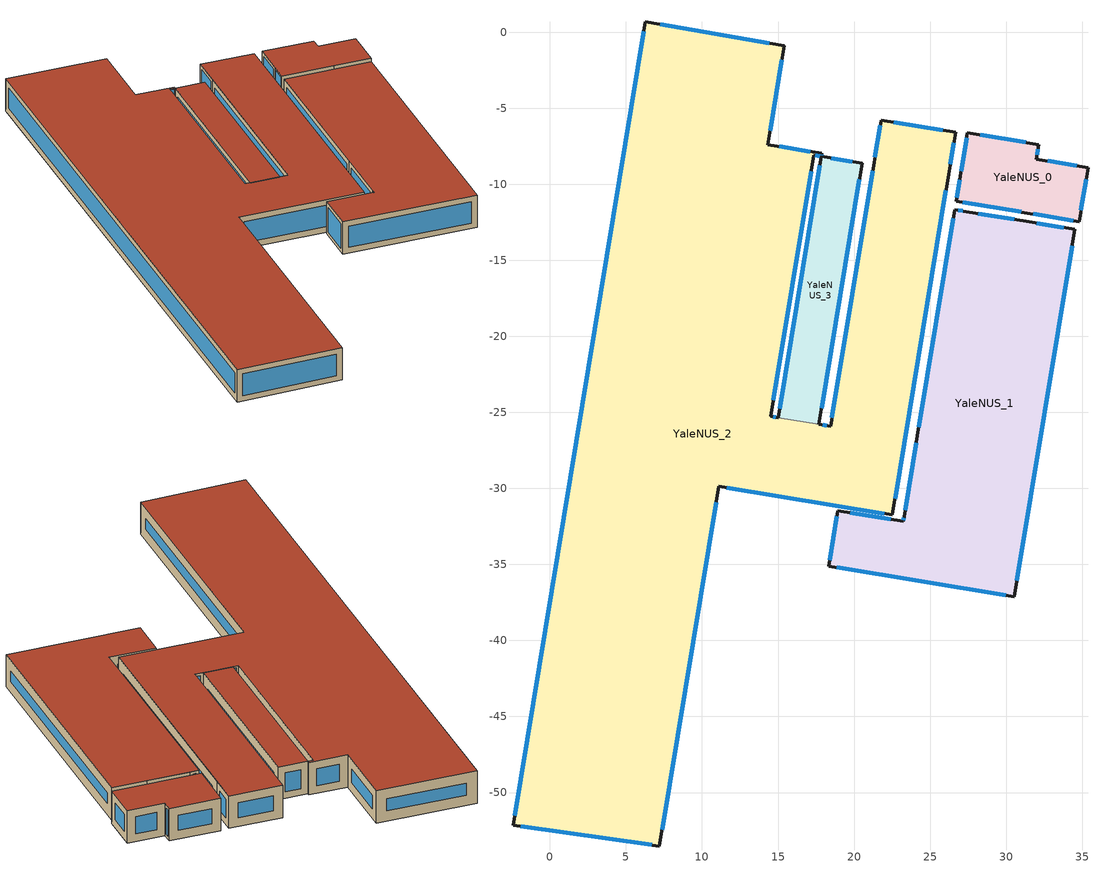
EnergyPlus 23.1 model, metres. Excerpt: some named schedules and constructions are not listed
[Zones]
YaleNUS_0
 floor outside (90.1-2019 Nonresidential CZ 0 Exterior Floor (Mass)): 26.71,-11.11 27.45,-6.61 32.15,-7.39 31.99,-8.34 35.39,-8.9 34.8,-12.45 z3.56
 wall outside (90.1-2019 Nonresidential CZ 0 Exterior Wall (Mass)): 31.4,-11.89 34.8,-12.45 35.39,-8.9 31.99,-8.34 32.15,-7.39 27.45,-6.61 26.98,-9.47 26.71,-11.11 31.4,-11.89 z3.56:6.76
 window (90.1-2019 Nonresidential CZ 0 Glazing (Operable)): 31.77,-11.95 34.43,-12.39 z3.94:6.39; 34.93,-11.69 35.26,-9.66 z4.33:6; 34.65,-8.78 32.73,-8.46 z4.31:6.01; 32.04,-8.04 32.1,-7.69 z3.87:6.46; 31.31,-7.25 28.29,-6.75 z4.41:5.91; 27.4,-6.95 27.04,-9.14 z3.91:6.42; 26.94,-9.71 26.75,-10.87 z3.81:6.52; 27.13,-11.18 30.98,-11.82 z3.99:6.33
 roof outside (90.1-2019 Nonresidential CZ 0 Exterior Roof (Mass)): 34.8,-12.45 35.39,-8.9 31.99,-8.34 32.15,-7.39 27.45,-6.61 26.71,-11.11 z6.76
YaleNUS_1
 floor outside (90.1-2019 Nonresidential CZ 0 Exterior Floor (Mass)): 34.51,-12.97 30.53,-37.12 18.33,-35.11 18.94,-31.46 23.24,-32.16 26.62,-11.67 z3.56
 wall outside (90.1-2019 Nonresidential CZ 0 Exterior Wall (Mass)): 34.51,-12.97 31.31,-12.44 27.38,-11.79 26.62,-11.67 24.16,-26.54 23.29,-31.87 23.24,-32.16 18.94,-31.46 18.33,-35.11 30.53,-37.12 34.51,-12.97 z3.56:6.76
 window (90.1-2019 Nonresidential CZ 0 Glazing (Operable)): 33.79,-12.85 32.03,-12.56 z4.29:6.03; 30.53,-12.31 28.17,-11.92 z4.36:5.96; 27.14,-11.75 26.86,-11.71 z3.81:6.51; 26.53,-12.22 24.26,-25.99 z4.13:6.2; 24.09,-26.98 23.36,-31.43 z4.01:6.31; 23.28,-31.92 23.25,-32.11 z3.62:6.7; 22.42,-32.03 19.75,-31.59 z4.39:5.93; 18.87,-31.84 18.4,-34.73 z3.95:6.37; 18.87,-35.2 29.99,-37.03 z4.11:6.21; 30.7,-36.06 34.34,-14.03 z4.64:5.69
 roof outside (90.1-2019 Nonresidential CZ 0 Exterior Roof (Mass)): 34.51,-12.97 26.62,-11.67 23.24,-32.16 18.94,-31.46 18.33,-35.11 30.53,-37.12 z6.76
YaleNUS_2
 floor outside (90.1-2019 Nonresidential CZ 0 Exterior Floor (Mass)): 6.29,0.68 15.4,-0.88 14.33,-7.39 17.88,-7.97 17.85,-8.17 17.36,-8.09 14.52,-25.25 18.46,-25.9 21.78,-5.78 26.67,-6.59 22.52,-31.74 11.11,-29.86 7.2,-53.52 -2.43,-52.14 z3.56
 wall outside (90.1-2019 Nonresidential CZ 0 Exterior Wall (Mass)): 15.02,-25.34 14.52,-25.25 17.36,-8.09 17.85,-8.17 17.88,-7.97 14.33,-7.39 15.4,-0.88 6.29,0.68 -2.43,-52.14 7.2,-53.52 11.11,-29.86 22.52,-31.74 26.22,-9.35 26.67,-6.59 21.78,-5.78 21.32,-8.54 18.46,-25.9 17.69,-25.78 z3.56:6.76
 wall to YaleNUS_3 (Interior Partition (Mass)): 17.69,-25.78 15.02,-25.34 z3.56:6.76
 window (90.1-2019 Nonresidential CZ 0 Glazing (Operable)): 14.43,-0.71 7.26,0.51 z4.55:5.77; 14.48,-6.47 15.25,-1.79 z4.49:5.83; 17.13,-7.85 15.08,-7.51 z4.33:6; 17.86,-8.1 17.87,-8.04 z3.63:6.69; 17.45,-8.1 17.76,-8.16 z3.65:6.67; 14.7,-24.22 17.18,-9.13 z4.62:5.71; 18.21,-25.86 17.94,-25.82 z3.81:6.51; 14.85,-25.31 14.69,-25.28 z3.73:6.59; 21.23,-9.11 18.55,-25.34 z4.14:6.19; 21.72,-6.11 21.38,-8.21 z3.9:6.42; 25.82,-6.45 22.63,-5.92 z4.43:5.9; 26.33,-8.68 26.57,-7.25 z4.24:6.09; 22.7,-30.69 26.04,-10.4 / 7.38,-52.46 10.93,-30.92 z4.63:5.69; 11.64,-29.95 21.99,-31.66 z4.1:6.22; -1.91,-52.21 6.69,-53.44 z4.09:6.24; 6.18,0.07 -2.33,-51.53 z4.18:6.14
 roof outside (90.1-2019 Nonresidential CZ 0 Exterior Roof (Mass)): -2.43,-52.14 7.2,-53.52 11.11,-29.86 22.52,-31.74 26.67,-6.59 21.78,-5.78 18.46,-25.9 14.52,-25.25 17.36,-8.09 17.85,-8.17 17.88,-7.97 14.33,-7.39 15.4,-0.88 6.29,0.68 z6.76
YaleNUS_3
 floor outside (90.1-2019 Nonresidential CZ 0 Exterior Floor (Mass)): 20.53,-8.61 17.69,-25.78 15.02,-25.34 17.85,-8.17 z3.56
 wall outside (90.1-2019 Nonresidential CZ 0 Exterior Wall (Mass)): 17.69,-25.78 20.53,-8.61 17.85,-8.17 15.02,-25.34 z3.56:6.76
 window (90.1-2019 Nonresidential CZ 0 Glazing (Operable)): 17.87,-24.74 20.35,-9.65 z4.62:5.71; 19.87,-8.5 18.5,-8.28 z4.22:6.1; 17.76,-8.74 15.11,-24.77 z4.13:6.19
 roof outside (90.1-2019 Nonresidential CZ 0 Exterior Roof (Mass)): 17.69,-25.78 20.53,-8.61 17.85,-8.17 15.02,-25.34 z6.76
[Schedule:Day:Hourly]
cba7f038-332d-4191-9d0f-e0e9bd9c3b25: Fraction, 1, 0, 0, 0, 0, 0, 0, 1, 1, 1, 0, 0, 0, 1, 1, 1, 1, 1, 0, 0, 0, 0, 0, 0
c1a787cd-ded0-41eb-ae3f-e037c2e8138d: Fraction, 0, 0, 0, 0, 0, 0, 1, 1, 1, 1, 0, 0, 0, 1, 0, 0, 0, 0, 1, 1, 1, 1, 1, 1
05ed44ba-70d5-455a-83b2-a61d68e76caf: Fraction, 1, 0, 0, 0, 0, 0, 0, 0, 1, 1, 1, 1, 1, 1, 0, 0, 1, 1, 1, 1, 1, 1, 1, 1
d22865bc-3f86-4033-8b65-4ab9932acd89: Fraction, 0, 1, 0, 0, 0, 0, 0, 0, 1, 1, 0, 0, 0, 0, 0, 0, 0, 0, 0, 0, 0, 0, 0, 0
e59b7d66-d32e-4f13-8c25-1f1100351e74: Fraction, 0, 0, 0, 0, 0, 0, 0, 0, 0, 0, 1, 1, 0, 1, 1, 1, 1, 1, 1, 1, 1, 1, 1, 0
575a7b28-7e05-492d-9f21-1cc1623d8808: Fraction, 0, 0, 0, 0, 0, 0, 0, 0, 1, 1, 1, 1, 1, 1, 0, 0, 1, 1, 1, 1, 0, 1, 1, 0
54cbe73f-d730-4920-9515-154c82a3d2d8: Fraction, 0, 0, 0, 0, 0, 0, 0, 0, 1, 1, 1, 1, 1, 1, 0, 0, 1, 1, 1, 1, 1, 1, 1, 1
7f9b479a-e242-4d91-afef-fe6930697e4c: Fraction, 1, 0, 1, 0, 0, 0, 0, 0, 1, 1, 1, 0, 0, 0, 1, 1, 1, 1, 1, 1, 1, 1, 1, 1
951be32b-1825-4608-9e08-455370248be3: Fraction, 1, 0, 0, 0, 0, 0, 0, 0, 0, 1, 1, 0, 0, 0, 0, 0, 0, 1, 1, 1, 1, 1, 1, 1
09247492-47a5-4ef1-a8ba-3abf5f476103: Fraction, 1, 1, 1, 0, 0, 0, 0, 0, 1, 1, 1, 0, 0, 0, 0, 0, 0, 0, 0, 1, 1, 1, 1, 1
b830f8c9-45d2-42f9-8857-be3de007b6f5: Fraction, 1, 1, 1, 0, 0, 0, 0, 0, 1, 1, 0, 0, 0, 1, 0, 0, 0, 1, 0, 0, 0, 0, 0, 0
6149f921-e045-4124-a222-228f0db83aa3: Fraction, 0, 1, 0, 0, 0, 0, 0, 0, 1, 1, 1, 1, 0, 1, 0, 1, 1, 1, 1, 1, 1, 1, 1, 1
100483da-e068-43a6-8abe-d8c73bcb583b: Fraction, 1, 1, 1, 1, 1, 1, 1, 1, 1, 1, 1, 1, 1, 0, 0, 0, 1, 1, 1, 1, 1, 1, 1, 1
6fafef24-7b89-4385-9445-236111e9aced: Fraction, 1, 1, 1, 1, 0, 1, 1, 1, 1, 1, 1, 0, 0, 0, 0, 0, 0, 1, 1, 1, 1, 1, 1, 1
8cf354a9-c2ea-4cb3-a8d5-7904893e9d3c: Fraction, 1, 1, 1, 1, 0, 1, 1, 1, 1, 0, 0, 1, 1, 0, 0, 0, 0, 0, 0, 0, 0, 0, 0, 0
1f357e26-0a41-4b10-b7b5-ad9a4a76839c: Fraction, 0, 0, 0, 0, 0, 0, 0, 0, 0, 1, 1, 0, 1, 0, 0, 0, 0, 0, 0, 1, 1, 1, 1, 0
f55f8472-1ac9-41ef-9236-6231d2c8a8a5: Fraction, 0, 0, 0, 0, 0, 0, 0, 0, 1, 1, 1, 1, 1, 1, 0, 0, 0, 1, 1, 1, 1, 1, 1, 1
58b523a5-7d16-4964-acb5-be88f57b11b1: Fraction, 1, 1, 0, 1, 1, 1, 1, 0, 1, 1, 1, 1, 1, 0, 0, 0, 0, 1, 1, 1, 1, 1, 0, 1
eb1cac43-a646-41f5-8ed9-52619f721756: Fraction, 1, 1, 0, 0, 0, 0, 0, 0, 1, 1, 1, 0, 0, 0, 0, 0, 0, 0, 1, 1, 1, 1, 1, 1
b9957e07-8b6d-43e8-9d43-7673b49c91f4: Fraction, 1, 1, 0, 0, 0, 0, 0, 0, 1, 1, 0, 0, 0, 0, 0, 0, 0, 0, 0, 1, 1, 1, 1, 1
c3c560a0-2910-4e8c-bfb6-192e0ee2e08d: Fraction, 1, 1, 0, 0, 0, 0, 0, 0, 1, 0, 0, 0, 0, 0, 0, 0, 0, 0, 1, 1, 1, 1, 1, 1
9719cc9c-8e35-4536-b3b8-65c6045f66e7: Fraction, 1, 1, 0, 0, 0, 0, 0, 0, 1, 1, 0, 0, 0, 0, 0, 0, 0, 0, 1, 1, 1, 1, 1, 1
26767a58-a36d-42b0-b5a1-45fd3865506c: Fraction, 1, 1, 0, 0, 0, 0, 0, 0, 1, 0, 1, 0, 0, 0, 0, 0, 0, 0, 1, 1, 1, 1, 1, 1
f40231fb-00e8-426f-9c2d-d038e32176ec: Fraction, 1, 1, 1, 1, 1, 1, 1, 1, 1, 1, 1, 0, 0, 0, 0, 0, 0, 0, 1, 1, 1, 1, 1, 1
554f3df8-bb4e-4616-bae3-b3e13bcef5fa: Fraction, 1, 1, 1, 1, 1, 1, 1, 1, 1, 0, 0, 0, 0, 0, 0, 0, 0, 1, 1, 1, 1, 1, 1, 1
0d1d1ed6-2193-431b-b354-2d28bf12f8ad: Fraction, 1, 0, 0, 0, 0, 0, 0, 0, 0, 0, 0, 0, 1, 1, 1, 0, 0, 1, 1, 1, 1, 1, 1, 1
9d08b649-5ecb-4a9e-bef7-4537e1723427: Fraction, 1, 0, 1, 0, 0, 0, 0, 0, 0, 1, 1, 1, 0, 0, 0, 0, 0, 1, 1, 1, 1, 1, 1, 0
602fa117-d98e-4ba6-9531-10560910ae6e: Fraction, 1, 1, 1, 0, 0, 0, 1, 0, 1, 1, 1, 0, 1, 1, 1, 1, 1, 1, 1, 1, 1, 1, 1, 1
b9653d2f-3b62-41ad-8213-a3261836f4a8: Fraction, 0, 0, 0, 0, 0, 0, 0, 0, 1, 1, 1, 0, 0, 1, 1, 1, 1, 1, 1, 1, 1, 1, 1, 1
7b851076-fef9-43d9-bdfa-f8e81f5e930f: Fraction, 1, 1, 1, 1, 1, 1, 0, 0, 1, 1, 1, 1, 0, 0, 0, 1, 1, 1, 1, 1, 1, 1, 1, 1
53e45492-7927-41b2-a67f-94035058f603: Fraction, 1, 1, 0, 0, 0, 0, 0, 0, 1, 1, 1, 1, 0, 0, 0, 0, 1, 1, 1, 1, 1, 1, 1, 1
3c8f40a0-7e41-4cf2-bbc5-e735aa60dfa7: Fraction, 1, 1, 1, 0, 0, 0, 1, 1, 1, 1, 1, 0, 0, 0, 0, 0, 0, 0, 1, 1, 1, 1, 1, 1
12e5556e-04a0-4d9b-85f8-6156d634be71: Fraction, 1, 1, 1, 0, 0, 0, 1, 1, 1, 1, 0, 0, 0, 0, 0, 0, 0, 0, 0, 1, 1, 1, 1, 1
37b1c04f-a45d-4c28-bc75-ff89a66c4980: Fraction, 1, 1, 1, 1, 1, 0, 0, 1, 1, 1, 1, 1, 1, 1, 1, 1, 1, 1, 1, 1, 1, 1, 1, 1
87c951f8-6184-42f7-99d3-e6037e7a2117: Fraction, 1, 1, 1, 1, 1, 1, 1, 1, 1, 1, 1, 1, 0, 1, 0, 0, 0, 0, 1, 1, 1, 1, 1, 1
d514d84d-59ec-4e5e-864d-1bc7d768d87b: Fraction, 1, 1, 1, 1, 1, 0, 0, 0, 1, 1, 1, 0, 0, 0, 0, 0, 1, 1, 1, 1, 1, 1, 1, 1
18416766-7a1b-4d32-ab5b-dedfe7e8a157: Fraction, 1, 1, 1, 1, 1, 1, 1, 1, 1, 0, 1, 0, 0, 0, 1, 0, 1, 1, 1, 1, 1, 1, 1, 1
1aa83070-9f3a-41c2-ae9b-e47c1f3127b9: Fraction, 1, 1, 1, 1, 0, 1, 0, 1, 1, 1, 0, 0, 0, 1, 0, 0, 0, 1, 1, 1, 0, 0, 0, 0
e6e6ba93-48ef-4fdb-9521-c5dacce57119: Fraction, 0, 0, 1, 1, 0, 0, 0, 0, 1, 1, 1, 1, 1, 1, 1, 1, 1, 1, 1, 1, 1, 1, 1, 1
9f8d9673-a74d-42d3-93bd-1df5d4b428fd: Fraction, 1, 1, 1, 1, 1, 0, 1, 0, 1, 1, 1, 0, 0, 0, 0, 0, 1, 1, 1, 0, 0, 0, 0, 0
4debc897-e7c3-4bf8-9d69-7ae3d0ef7466: Fraction, 0, 0, 0, 1, 1, 0, 0, 0, 1, 1, 1, 1, 1, 1, 1, 1, 1, 1, 1, 1, 1, 1, 1, 1
3aa7d51c-292d-4df5-a468-d0c34680530f: Fraction, 1, 1, 1, 1, 0, 1, 0, 0, 0, 1, 1, 1, 0, 1, 1, 1, 1, 1, 1, 1, 1, 1, 1, 1
83121ec9-2a07-4aa5-8604-13a924f42821: Fraction, 1, 1, 1, 0, 1, 1, 1, 1, 1, 1, 1, 0, 0, 1, 0, 0, 1, 0, 1, 1, 1, 1, 1, 1
d50f236a-07cd-4b7d-85bf-2caac4ce70d8: Fraction, 1, 1, 1, 1, 1, 1, 1, 1, 1, 1, 1, 0, 0, 1, 1, 1, 1, 1, 1, 1, 1, 1, 1, 0
c2ea6457-f037-463d-ae69-343270a15a83: Fraction, 0, 1, 0, 0, 0, 0, 0, 0, 1, 1, 1, 0, 0, 0, 0, 0, 1, 1, 1, 1, 1, 1, 1, 1
7230e036-96bd-45fc-9af0-5bb33c0b39a0: Fraction, 1, 0, 0, 0, 0, 0, 0, 0, 1, 1, 0, 1, 1, 1, 0, 1, 1, 1, 1, 1, 0, 0, 0, 0
71fba97b-08e5-484f-935a-7acfebc21cf7: Fraction, 0, 0, 0, 1, 0, 1, 1, 1, 1, 1, 1, 1, 0, 0, 0, 0, 1, 0, 1, 1, 1, 1, 1, 1
5394974b-d2cf-4787-9cbd-2065d5d9e144: Fraction, 1, 1, 1, 1, 1, 1, 0, 0, 1, 1, 1, 0, 0, 1, 1, 1, 1, 1, 1, 1, 1, 1, 1, 1
25607c03-26d7-4b9a-bdad-b0902366cc71: Fraction, 1, 0, 0, 0, 0, 0, 1, 0, 0, 0, 0, 1, 1, 1, 1, 1, 1, 1, 1, 1, 1, 1, 1, 1
92a38289-7e4c-4131-a4a9-a45610154568: Fraction, 1, 1, 1, 0, 1, 0, 0, 1, 1, 1, 1, 0, 1, 0, 0, 0, 0, 0, 0, 1, 1, 1, 1, 1
3d534ab1-a947-4a2e-ba86-0c5d2bdf74ff: Fraction, 1, 1, 1, 0, 0, 0, 1, 1, 1, 1, 1, 1, 0, 0, 0, 0, 1, 1, 1, 1, 1, 1, 1, 1
7053c407-1ad1-4594-94e4-dfae949ada0e: Fraction, 1, 0, 0, 0, 0, 1, 0, 0, 1, 1, 1, 0, 0, 0, 0, 0, 0, 0, 0, 1, 1, 1, 1, 1
46884322-e98c-413b-b057-dae9c1cc0296: Fraction, 1, 1, 0, 0, 0, 1, 1, 0, 1, 1, 0, 0, 0, 0, 0, 0, 0, 0, 0, 0, 1, 1, 1, 1
62b67771-a39f-4ae4-8e85-26895bb3eeb8: Fraction, 1, 1, 1, 1, 1, 1, 1, 0, 1, 1, 0, 0, 0, 0, 0, 0, 1, 0, 0, 0, 0, 0, 1, 1
b7124ca3-b734-47c8-bd5b-ce5cdc856132: Fraction, 1, 1, 1, 1, 1, 1, 1, 1, 1, 0, 1, 0, 0, 0, 1, 1, 1, 1, 1, 1, 1, 1, 0, 0
e78cce15-4d62-454f-9c8f-47b60107a305: Fraction, 0, 0, 0, 0, 0, 0, 0, 0, 0, 1, 0, 1, 1, 0, 1, 1, 1, 1, 1, 0, 1, 1, 1, 0
0d767e48-79b9-4101-a80a-f6afd7ec38bf: Fraction, 0, 0, 0, 0, 0, 0, 0, 0, 1, 1, 1, 0, 0, 0, 1, 1, 0, 0, 1, 1, 1, 1, 1, 0
4e5cd6ac-6983-4cc8-b66e-4f0369a68e36: Fraction, 1, 1, 1, 1, 1, 1, 1, 1, 1, 1, 0, 1, 0, 0, 0, 1, 1, 1, 1, 1, 1, 1, 1, 1
c767e238-a187-4b6d-9b09-42704ce60f55: Fraction, 1, 0, 0, 0, 0, 0, 0, 0, 0, 1, 0, 0, 0, 0, 0, 1, 1, 1, 1, 0, 1, 0, 0, 0
c6b9d4a3-4860-4069-95eb-7b8e37ce84d4: Fraction, 1, 1, 1, 1, 0, 0, 0, 0, 0, 0, 0, 1, 1, 1, 1, 1, 1, 1, 0, 1, 1, 1, 1, 1
c8ee0f19-2f27-45c7-a0cb-fe58b52e839a: Fraction, 1, 0, 1, 1, 0, 1, 1, 0, 1, 1, 0, 0, 0, 1, 1, 0, 1, 1, 1, 1, 1, 1, 1, 1
e67e899a-6450-4282-bf84-a069da555199: Fraction, 1, 1, 1, 1, 0, 0, 0, 0, 1, 1, 0, 0, 1, 1, 1, 1, 1, 1, 1, 1, 1, 1, 1, 1
7a1ee372-e9a1-44fc-8b02-2be9c7120159: Fraction, 1, 1, 1, 1, 1, 0, 1, 1, 1, 0, 1, 0, 0, 0, 0, 0, 1, 1, 1, 1, 1, 1, 1, 0
4230e94c-69e5-4d62-ba25-986a75405722: Fraction, 0, 0, 0, 0, 0, 0, 0, 0, 1, 0, 0, 0, 0, 0, 0, 0, 1, 1, 1, 1, 1, 1, 1, 1
4fce524a-fb53-4aae-becf-d0d135b85d4b: Fraction, 1, 1, 1, 1, 1, 1, 1, 1, 1, 0, 0, 0, 0, 0, 0, 1, 1, 1, 1, 1, 1, 1, 1, 1
9c9be568-603a-418e-a639-d675078e9490: Fraction, 1, 0, 1, 1, 0, 0, 0, 0, 1, 0, 0, 0, 0, 0, 0, 0, 0, 0, 1, 1, 1, 1, 1, 1
640c0895-a438-4d02-9122-b63bdf1528ac: Fraction, 1, 1, 0, 0, 0, 0, 0, 0, 1, 1, 1, 1, 1, 0, 1, 0, 0, 1, 1, 1, 1, 1, 1, 1
f4fb51a3-42fd-4753-808e-fb6224af7336: Fraction, 1, 1, 0, 0, 0, 0, 0, 0, 0, 0, 1, 1, 1, 1, 1, 1, 1, 1, 1, 1, 0, 1, 1, 1
9fa7a5e0-bc40-4e2c-9d67-05bdd1372ae2: Fraction, 0, 0, 0, 0, 0, 1, 1, 1, 1, 1, 1, 0, 0, 0, 0, 0, 0, 1, 1, 1, 1, 1, 1, 1
36113e99-318e-44d9-b75c-6d3df6677403: Fraction, 1, 0, 0, 0, 0, 0, 0, 1, 1, 1, 1, 1, 1, 1, 1, 1, 0, 0, 0, 0, 0, 0, 0, 0
6d44db9e-4e95-4ba9-a753-44a0f94dea70: Fraction, 1, 0, 1, 1, 0, 1, 1, 1, 1, 1, 1, 1, 0, 1, 1, 1, 1, 1, 1, 1, 1, 1, 1, 1
604b6457-673b-44f4-a450-65116aaf5159: Fraction, 1, 0, 0, 0, 0, 0, 0, 0, 0, 0, 1, 1, 1, 1, 1, 0, 0, 1, 1, 1, 1, 1, 1, 1
b59a9f82-5dcf-4bc5-9a13-b02036069259: Fraction, 0, 0, 0, 1, 0, 0, 0, 0, 1, 1, 0, 0, 0, 0, 0, 0, 0, 0, 1, 1, 1, 1, 1, 1
bbdd92fc-6ea4-4f51-90a3-447660bc9119: Fraction, 1, 0, 1, 1, 1, 1, 1, 1, 1, 1, 0, 1, 1, 1, 0, 0, 0, 0, 0, 1, 1, 1, 1, 0
7c1a23e1-0488-4a70-9aab-5463cd2c3024: Fraction, 0, 0, 0, 0, 0, 1, 0, 0, 0, 1, 1, 1, 1, 0, 0, 1, 1, 1, 1, 1, 1, 1, 1, 0
74cdc771-9c38-48e9-b0f4-91492f0cdc4d: Fraction, 0, 0, 0, 0, 0, 0, 1, 1, 1, 1, 1, 0, 0, 0, 0, 0, 0, 1, 1, 1, 1, 1, 1, 1
7d1e736b-b3be-414f-b195-7bb9e0ef5edd: Fraction, 1, 0, 0, 0, 0, 0, 0, 1, 1, 1, 1, 0, 0, 0, 0, 1, 1, 1, 1, 1, 1, 1, 1, 1
4e9f5bc8-e524-433b-83f1-11f1967e6189: Fraction, 1, 1, 0, 0, 0, 0, 0, 1, 1, 1, 0, 0, 0, 0, 1, 1, 1, 1, 1, 1, 1, 1, 1, 1
d2d2b57f-9a64-4980-bcdc-e5b4cb77229e: Fraction, 0, 0, 0, 0, 0, 0, 0, 1, 1, 0, 0, 0, 1, 1, 1, 1, 1, 1, 1, 1, 1, 1, 1, 1
a70c8071-dc02-4aee-893c-9071d30f9659: Fraction, 0, 0, 0, 0, 0, 0, 0, 0, 1, 0, 0, 1, 1, 1, 0, 0, 1, 1, 1, 1, 1, 1, 1, 1
8c00b10c-5691-47be-8c03-20c8e8940356: Fraction, 1, 1, 1, 0, 0, 0, 1, 1, 1, 0, 0, 0, 0, 0, 0, 0, 0, 0, 1, 1, 1, 1, 1, 1
620d8352-a343-4f42-9e11-45aebf4ca1a9: Fraction, 1, 1, 1, 1, 1, 1, 1, 0, 0, 0, 0, 1, 1, 1, 1, 1, 1, 1, 1, 1, 1, 1, 1, 0
e21fa8ca-035b-4497-a905-6d6f9e699e70: Fraction, 0, 0, 0, 0, 0, 0, 0, 0, 1, 1, 1, 0, 0, 0, 0, 1, 1, 1, 0, 0, 0, 0, 0, 0
bd68b51a-cd26-4e96-ba72-863fc296c7e8: Fraction, 0, 0, 0, 0, 0, 0, 0, 0, 0, 0, 0, 0, 0, 0, 0, 1, 1, 1, 1, 0, 0, 0, 1, 0
05c0a0fd-963b-4adb-afe4-f65450d22884: Fraction, 0, 0, 0, 0, 0, 0, 0, 0, 1, 1, 0, 0, 1, 0, 1, 1, 1, 1, 1, 1, 1, 1, 1, 0
1ce7f9d3-a815-40d9-8e40-0021bc31ff42: Fraction, 0, 0, 0, 0, 0, 0, 0, 1, 1, 1, 0, 1, 1, 1, 1, 1, 1, 1, 1, 0, 0, 0, 0, 0
9d3ecbdb-032a-4383-a318-4f41ae9900da: Fraction, 0, 0, 0, 0, 0, 1, 1, 1, 1, 1, 0, 0, 0, 0, 0, 0, 0, 1, 1, 1, 1, 1, 1, 1
55c9c3ac-bb5b-49a0-b035-62a108c329d8: Fraction, 0, 0, 0, 0, 0, 0, 0, 0, 0, 0, 1, 1, 1, 1, 1, 1, 0, 1, 1, 1, 1, 1, 1, 1
468be939-5f70-431c-9e5b-c427716adcaa: Fraction, 0, 0, 0, 0, 0, 0, 0, 0, 0, 0, 0, 0, 1, 1, 1, 1, 1, 1, 1, 1, 1, 0, 0, 0
cf4c00f2-77c8-4ca6-9e99-c1c1c90bcf9c: Fraction, 0, 0, 0, 0, 0, 0, 0, 1, 1, 1, 0, 0, 0, 0, 0, 0, 0, 1, 1, 1, 1, 0, 0, 0
5ebca664-792b-4976-832e-cf2cdfeb7875: Fraction, 0, 0, 0, 0, 0, 0, 0, 0, 1, 1, 0, 0, 0, 0, 1, 0, 0, 0, 0, 0, 0, 0, 0, 0
b8e4dc7c-fc55-411f-849c-36b22ae8c75c: Fraction, 0, 0, 0, 0, 0, 0, 0, 0, 0, 1, 1, 1, 1, 0, 1, 1, 1, 1, 1, 1, 1, 1, 1, 1
d840f171-51a0-42ff-aaf5-2db78493e856: Fraction, 0, 0, 0, 0, 0, 0, 0, 0, 1, 0, 0, 0, 0, 0, 0, 0, 0, 1, 0, 0, 0, 0, 0, 0
6b430ac1-57e6-45e8-8ea9-72cff2898b94: Fraction, 0, 0, 0, 0, 0, 0, 0, 0, 1, 1, 0, 0, 0, 0, 0, 0, 1, 1, 1, 1, 1, 1, 0, 0
fb7fc309-629c-4dd9-92c9-02a930da668d: Fraction, 0, 0, 0, 0, 0, 0, 0, 1, 1, 1, 0, 0, 0, 1, 1, 1, 1, 0, 0, 0, 0, 0, 0, 0
59847346-ef0a-4766-a620-44524aabba73: Fraction, 0, 0, 0, 0, 0, 0, 0, 0, 1, 1, 0, 0, 0, 0, 0, 0, 0, 1, 1, 1, 1, 1, 1, 0
f2b93726-3e2a-4167-8cbc-c7eb5edb1070: Fraction, 0, 0, 0, 0, 1, 0, 0, 1, 1, 1, 1, 0, 0, 0, 0, 0, 1, 1, 1, 1, 1, 1, 1, 1
614d4a35-b4e8-417a-b5bb-cf4054d32df9: Fraction, 1, 1, 1, 1, 1, 0, 0, 0, 1, 1, 1, 1, 1, 0, 1, 1, 1, 1, 1, 1, 1, 1, 1, 1
0590fb53-8176-45f8-9cc7-7fe2f8009843: Fraction, 0, 0, 0, 0, 0, 0, 0, 0, 1, 1, 0, 0, 0, 0, 1, 1, 1, 1, 1, 1, 1, 1, 1, 1
3b22679c-0912-47a1-b85e-98375e9ba584: Fraction, 1, 1, 1, 1, 1, 1, 1, 0, 1, 1, 1, 1, 1, 0, 1, 1, 1, 1, 1, 1, 1, 1, 0, 0
20559a1d-f840-4811-a319-e4b821db11b5: Fraction, 0, 0, 0, 0, 0, 0, 0, 0, 1, 1, 1, 0, 1, 1, 1, 1, 1, 1, 1, 1, 1, 0, 0, 0
899e8585-298d-48bf-bdb9-921910572be4: Fraction, 0, 0, 0, 0, 0, 0, 0, 0, 1, 1, 1, 1, 0, 0, 0, 1, 1, 1, 1, 1, 1, 1, 0, 0
1510cf29-4190-48e6-9f2c-2bb5eea6c5a6: Fraction, 0, 0, 0, 0, 0, 0, 0, 0, 0, 1, 1, 1, 0, 0, 1, 1, 1, 1, 1, 0, 0, 0, 0, 0
d4bb8395-d76b-461e-9c40-0d4e6527f43b: Fraction, 0, 0, 0, 0, 0, 0, 0, 0, 1, 0, 1, 1, 0, 0, 0, 0, 0, 0, 0, 0, 0, 0, 0, 0
ea094d62-b6a2-4c3d-812e-a760f1abf1e2: Fraction, 0, 0, 0, 0, 0, 0, 0, 0, 1, 1, 0, 1, 1, 1, 1, 1, 1, 1, 0, 0, 0, 0, 0, 0
070d22c8-6fbe-46ed-a1d4-00307c278ba4: Fraction, 0, 0, 0, 0, 0, 0, 0, 0, 0, 1, 1, 1, 1, 0, 1, 1, 1, 1, 0, 0, 0, 0, 0, 0
3e725772-6ae3-41ed-9a81-e0d9da21eea7: Fraction, 0, 0, 0, 0, 0, 0, 0, 0, 0, 1, 1, 1, 0, 1, 1, 1, 1, 1, 1, 1, 1, 1, 1, 0
d36bc9fb-b70a-45a1-995c-9eed93f820c7: Fraction, 0, 0, 0, 0, 0, 0, 0, 0, 0, 1, 1, 1, 0, 0, 0, 0, 1, 0, 0, 0, 0, 0, 0, 0
1f04b15d-4b1b-402b-9abf-db23f23a5ecb: Fraction, 0, 0, 0, 0, 0, 0, 0, 0, 1, 1, 0, 0, 1, 1, 1, 1, 0, 0, 0, 0, 0, 0, 0, 0
cb717809-53b4-4a8e-8aa8-7e59836ceb62: Fraction, 0, 0, 0, 0, 0, 0, 0, 0, 1, 1, 1, 1, 0, 0, 0, 0, 0, 0, 0, 0, 0, 0, 0, 0
a27f1439-1b8f-4fc1-9b0e-f1d2d90d084e: Fraction, 0, 0, 0, 0, 0, 0, 0, 0, 1, 1, 1, 1, 1, 1, 1, 0, 0, 0, 0, 0, 0, 0, 0, 0
afea2574-1e78-431a-a299-3400f45aa358: Fraction, 0, 0, 0, 0, 0, 0, 0, 0, 0, 0, 0, 0, 0, 0, 0, 1, 1, 1, 0, 0, 0, 0, 0, 0
ad5c50c6-cfa5-43ef-b526-4a8a113b646a: Fraction, 0, 0, 0, 0, 0, 0, 0, 0, 1, 0, 0, 0, 0, 0, 0, 0, 0, 0, 0, 0, 0, 0, 0, 0
b612f45d-f7a4-4cd3-9e10-e8ecb76f34de: Fraction, 0, 0, 0, 0, 0, 0, 0, 0, 0, 1, 1, 1, 1, 1, 1, 1, 0, 0, 1, 1, 1, 1, 0, 0
aa2c2d2a-a564-4120-b536-68967397ce65: Fraction, 0, 0, 0, 0, 0, 0, 0, 1, 1, 1, 0, 0, 0, 0, 0, 0, 0, 1, 1, 1, 1, 1, 1, 1
d3d3a0cf-0cda-49ca-84d0-321cad0a4e3b: Fraction, 1, 0, 0, 0, 0, 0, 0, 0, 1, 1, 0, 1, 0, 0, 0, 1, 1, 1, 1, 1, 1, 1, 1, 0
e6a2d282-9d19-447a-8940-2b7d96f5d3fe: Fraction, 0, 0, 0, 0, 0, 0, 0, 0, 1, 1, 1, 0, 0, 0, 1, 1, 1, 0, 0, 0, 0, 0, 0, 0
661f37a7-f83d-49d7-9f43-6045ec6bf5ef: Fraction, 0, 0, 0, 0, 0, 0, 0, 0, 1, 1, 0, 0, 0, 0, 0, 0, 0, 0, 1, 1, 1, 1, 0, 0
e4f86a99-f70d-43f6-8316-7cc8bef915ca: Fraction, 0, 0, 0, 0, 0, 0, 0, 0, 1, 1, 0, 1, 1, 1, 0, 0, 0, 0, 0, 0, 0, 0, 0, 0
ca1dc9bd-0f07-4469-828c-f15c1af8d16f: Fraction, 0, 0, 0, 0, 0, 0, 0, 0, 1, 1, 1, 0, 0, 1, 1, 1, 1, 1, 1, 1, 0, 0, 0, 0
219c90cd-8438-4e45-ace7-5852d29d4b46: Fraction, 0, 0, 0, 0, 0, 0, 0, 0, 1, 1, 0, 0, 0, 0, 1, 1, 0, 1, 1, 1, 1, 0, 0, 0
5e880d0b-80b4-4be0-a15e-8a70c7e0eee7: Fraction, 0, 0, 0, 0, 0, 0, 0, 0, 0, 1, 0, 0, 0, 0, 0, 0, 0, 1, 1, 1, 1, 1, 0, 0
e0f74c86-c346-4976-ba67-1dd44afb527a: Fraction, 0, 0, 0, 0, 0, 0, 0, 0, 1, 1, 0, 0, 0, 1, 0, 0, 1, 1, 0, 0, 0, 0, 0, 0
346071af-0beb-46b1-a46d-a85ca97f75ea: Fraction, 0, 0, 0, 0, 0, 0, 0, 0, 0, 1, 1, 1, 1, 0, 1, 1, 1, 1, 1, 1, 1, 0, 0, 0
3f92bf69-1d26-4206-981b-d088e70e56d2: Fraction, 0, 0, 0, 0, 0, 0, 0, 0, 1, 1, 1, 0, 0, 0, 0, 1, 1, 1, 1, 1, 1, 1, 1, 1
57841d38-4d90-4a5c-940a-fd098fdc34fa: Fraction, 1, 0, 0, 0, 0, 0, 0, 1, 1, 1, 0, 0, 0, 0, 1, 1, 1, 1, 1, 1, 0, 0, 0, 1
76e88714-5b9c-4d90-b51f-f2adc572931e: Fraction, 1, 1, 1, 1, 1, 1, 1, 1, 1, 1, 1, 0, 0, 1, 1, 0, 1, 1, 1, 1, 1, 1, 1, 1
527293fa-44ca-4517-8987-1f78705e8642: Fraction, 1, 1, 1, 1, 1, 1, 1, 1, 1, 1, 1, 0, 0, 0, 0, 1, 1, 1, 1, 1, 1, 1, 1, 1
4f3a7731-9446-42ac-9f40-a5a206dc40b8: Fraction, 1, 1, 1, 1, 1, 1, 1, 1, 1, 1, 1, 0, 1, 1, 1, 1, 1, 1, 1, 1, 1, 1, 1, 1
d53a4917-0e0e-4292-b423-fe1e00797dc5: Fraction, 1, 1, 1, 1, 0, 1, 1, 1, 1, 1, 1, 0, 0, 0, 1, 1, 1, 1, 1, 1, 1, 1, 1, 1
adeb6f46-cf09-4581-bf62-e4cc41fefff2: Fraction, 1, 1, 1, 1, 0, 1, 1, 1, 1, 1, 1, 0, 0, 0, 1, 0, 0, 0, 1, 1, 0, 0, 0, 0
bc5d8050-3cc7-4c51-87b1-8ce198daef6b: Fraction, 0, 0, 0, 1, 0, 0, 0, 0, 1, 0, 0, 0, 0, 0, 0, 0, 0, 0, 0, 0, 0, 0, 0, 0
1ccc2eaa-cf5a-4ac4-97c4-5bdf7be132fb: Fraction, 0, 0, 0, 0, 0, 0, 0, 0, 0, 1, 1, 1, 0, 0, 1, 1, 0, 0, 0, 0, 0, 0, 0, 0
49c7924b-917d-4c7d-9de9-8fc0554b513a: Fraction, 0, 0, 0, 0, 0, 0, 0, 0, 0, 1, 1, 0, 0, 1, 0, 1, 0, 0, 1, 0, 1, 1, 0, 1
50feeccf-a56f-46cd-939c-f6be7e693a5f: Fraction, 1, 0, 0, 0, 0, 0, 0, 0, 0, 0, 0, 0, 0, 1, 1, 1, 1, 1, 1, 1, 0, 0, 0, 0
0fdaed54-b3fb-49a8-aa3e-b01a6ee1ba52: Fraction, 0, 0, 0, 0, 0, 0, 0, 0, 0, 0, 0, 0, 1, 1, 1, 1, 1, 1, 1, 0, 0, 0, 0, 0
41beb8e4-cf42-4bb0-9163-d3de6e1e6f12: Fraction, 0, 0, 0, 0, 0, 0, 0, 0, 0, 0, 0, 0, 0, 0, 1, 0, 0, 0, 1, 0, 0, 0, 0, 0
798e9b6e-7d34-4e9d-ac83-35603a7d427e: Fraction, 0, 0, 0, 0, 0, 0, 0, 0, 0, 1, 1, 1, 1, 1, 1, 1, 1, 1, 1, 1, 0, 0, 0, 0
35de66f2-f3ac-4774-979f-85f50bdff29b: Fraction, 0, 0, 0, 0, 0, 0, 0, 0, 1, 1, 1, 1, 0, 0, 0, 0, 1, 1, 1, 1, 1, 1, 0, 1
76dc389f-69f2-4afd-baea-eaba135588e5: Fraction, 0, 0, 0, 0, 0, 0, 0, 0, 0, 0, 1, 0, 0, 0, 0, 1, 1, 1, 1, 1, 0, 0, 0, 1
f56c3d26-c91e-4bd6-9664-0f37d4a9d28b: Fraction, 0, 0, 0, 0, 0, 0, 0, 0, 0, 1, 1, 1, 1, 0, 0, 0, 0, 0, 0, 0, 0, 0, 0, 0
0554337f-2325-4ea3-be7e-fa0b4e064362: Fraction, 0, 0, 0, 0, 0, 0, 0, 0, 0, 0, 1, 1, 1, 1, 1, 1, 1, 0, 1, 0, 0, 0, 0, 0
e3f104b1-ed44-4b32-a7da-d97373ca9d4c: Fraction, 0, 0, 0, 0, 0, 0, 0, 0, 1, 1, 1, 1, 0, 1, 0, 1, 0, 0, 0, 0, 1, 0, 0, 0
fc12f50e-9967-472d-94a5-ed6622f31ac1: Fraction, 0, 0, 0, 0, 0, 0, 0, 0, 1, 1, 1, 1, 0, 1, 1, 1, 1, 1, 1, 1, 1, 0, 0, 0
6b574e6f-acc3-440d-aaac-20ec21e54f62: Fraction, 0, 0, 0, 0, 0, 0, 0, 0, 1, 1, 1, 0, 1, 0, 0, 1, 1, 1, 1, 1, 1, 1, 1, 0
1237cd84-e30e-4ed8-aebe-0273241e5233: Fraction, 0, 0, 1, 1, 0, 0, 1, 0, 1, 1, 1, 1, 0, 1, 1, 1, 1, 1, 1, 1, 1, 1, 1, 1
87bede82-56fc-4334-a00f-da6f346e72a7: Fraction, 1, 1, 0, 1, 1, 1, 0, 1, 1, 1, 1, 1, 1, 0, 0, 1, 1, 1, 1, 1, 1, 1, 1, 1
1b2862e0-cb59-4880-a974-326fb7e9b4ff: Fraction, 1, 1, 1, 1, 1, 1, 1, 1, 1, 1, 1, 0, 0, 0, 0, 0, 1, 1, 1, 1, 1, 1, 0, 1
9810841c-0169-40b6-8207-1c1ed6fcca9c: Fraction, 0, 0, 1, 1, 0, 1, 1, 0, 1, 1, 1, 0, 0, 0, 0, 1, 1, 1, 1, 1, 1, 1, 1, 1
87e42af5-8685-474b-b5ee-afd09652ff47: Fraction, 1, 0, 1, 0, 0, 0, 0, 0, 1, 1, 1, 0, 0, 0, 0, 0, 1, 1, 1, 1, 1, 1, 1, 1
621bd1d9-1fdb-40af-9c61-59bc2816bb84: Fraction, 1, 0, 0, 0, 0, 0, 0, 0, 1, 1, 1, 1, 0, 0, 0, 0, 1, 1, 1, 1, 1, 1, 1, 1
a48958c1-2009-4044-9324-61569ef9b455: Fraction, 1, 1, 1, 0, 0, 1, 1, 0, 1, 1, 1, 0, 0, 0, 0, 0, 1, 1, 1, 1, 1, 1, 1, 1
ca22b1b1-82b4-4c22-a9d1-4074a7503992: Fraction, 1, 0, 0, 0, 0, 1, 1, 0, 1, 1, 1, 1, 1, 1, 1, 1, 1, 1, 1, 1, 1, 1, 0, 0
[Schedule:Year]
CoolAvail_YaleNUS_0: Fraction, CoolAvail_YaleNUS_0_0, 1, 1, 1, 7, CoolAvail_YaleNUS_0_1, 1, 8, 1, 14, CoolAvail_YaleNUS_0_2, 1, 15, 1, 21, CoolAvail_YaleNUS_0_3, 1, 22, 1, 28, CoolAvail_YaleNUS_0_4, 1, 29, 2, 4, CoolAvail_YaleNUS_0_5, 2, 5, 2, 11, CoolAvail_YaleNUS_0_6, 2, 12, 2, 18, CoolAvail_YaleNUS_0_7, 2, 19, 2, 25, CoolAvail_YaleNUS_0_8, 2, 26, 3, 4, CoolAvail_YaleNUS_0_9, 3, 5, 3, 11, CoolAvail_YaleNUS_0_10, 3, 12, 3, 18, CoolAvail_YaleNUS_0_11, 3, 19, 3, 25, CoolAvail_YaleNUS_0_12, 3, 26, 4, 1, CoolAvail_YaleNUS_0_13, 4, 2, 4, 8, CoolAvail_YaleNUS_0_14, 4, 9, 4, 15, CoolAvail_YaleNUS_0_15, 4, 16, 4, 22, CoolAvail_YaleNUS_0_16, 4, 23, 4, 29, CoolAvail_YaleNUS_0_17, 4, 30, 5, 6, CoolAvail_YaleNUS_0_18, 5, 7, 5, 13, CoolAvail_YaleNUS_0_19, 5, 14, 5, 20, CoolAvail_YaleNUS_0_20, 5, 21, 5, 27, CoolAvail_YaleNUS_0_21, 5, 28, 6, 3, CoolAvail_YaleNUS_0_22, 6, 4, 6, 10, CoolAvail_YaleNUS_0_23, 6, 11, 6, 17, CoolAvail_YaleNUS_0_24, 6, 18, 6, 24, CoolAvail_YaleNUS_0_25, 6, 25, 7, 1, CoolAvail_YaleNUS_0_26, 7, 2, 7, 8, CoolAvail_YaleNUS_0_27, 7, 9, 7, 15, CoolAvail_YaleNUS_0_28, 7, 16, 7, 22, CoolAvail_YaleNUS_0_29, 7, 23, 7, 29, CoolAvail_YaleNUS_0_30, 7, 30, 8, 5, CoolAvail_YaleNUS_0_31, 8, 6, 8, 12, CoolAvail_YaleNUS_0_32, 8, 13, 8, 19, CoolAvail_YaleNUS_0_33, 8, 20, 8, 26, CoolAvail_YaleNUS_0_34, 8, 27, 9, 2, CoolAvail_YaleNUS_0_35, 9, 3, 9, 9, CoolAvail_YaleNUS_0_36, 9, 10, 9, 16, CoolAvail_YaleNUS_0_37, 9, 17, 9, 23, CoolAvail_YaleNUS_0_38, 9, 24, 9, 30, CoolAvail_YaleNUS_0_39, 10, 1, 10, 7, CoolAvail_YaleNUS_0_40, 10, 8, 10, 14, CoolAvail_YaleNUS_0_41, 10, 15, 10, 21, CoolAvail_YaleNUS_0_42, 10, 22, 10, 28, CoolAvail_YaleNUS_0_43, 10, 29, 11, 4, CoolAvail_YaleNUS_0_44, 11, 5, 11, 11, CoolAvail_YaleNUS_0_45, 11, 12, 11, 18, CoolAvail_YaleNUS_0_46, 11, 19, 11, 25, CoolAvail_YaleNUS_0_47, 11, 26, 12, 2, CoolAvail_YaleNUS_0_48, 12, 3, 12, 9, CoolAvail_YaleNUS_0_49, 12, 10, 12, 16, CoolAvail_YaleNUS_0_50, 12, 17, 12, 23, CoolAvail_YaleNUS_0_51, 12, 24, 12, 30, CoolAvail_YaleNUS_0_52, 12, 31, 12, 31
CoolAvail_YaleNUS_1: Fraction, CoolAvail_YaleNUS_1_0, 1, 1, 1, 7, CoolAvail_YaleNUS_1_1, 1, 8, 1, 14, CoolAvail_YaleNUS_1_2, 1, 15, 1, 21, CoolAvail_YaleNUS_1_3, 1, 22, 1, 28, CoolAvail_YaleNUS_1_4, 1, 29, 2, 4, CoolAvail_YaleNUS_1_5, 2, 5, 2, 11, CoolAvail_YaleNUS_1_6, 2, 12, 2, 18, CoolAvail_YaleNUS_1_7, 2, 19, 2, 25, CoolAvail_YaleNUS_1_8, 2, 26, 3, 4, CoolAvail_YaleNUS_1_9, 3, 5, 3, 11, CoolAvail_YaleNUS_1_10, 3, 12, 3, 18, CoolAvail_YaleNUS_1_11, 3, 19, 3, 25, CoolAvail_YaleNUS_1_12, 3, 26, 4, 1, CoolAvail_YaleNUS_1_13, 4, 2, 4, 8, CoolAvail_YaleNUS_1_14, 4, 9, 4, 15, CoolAvail_YaleNUS_1_15, 4, 16, 4, 22, CoolAvail_YaleNUS_1_16, 4, 23, 4, 29, CoolAvail_YaleNUS_1_17, 4, 30, 5, 6, CoolAvail_YaleNUS_1_18, 5, 7, 5, 13, CoolAvail_YaleNUS_1_19, 5, 14, 5, 20, CoolAvail_YaleNUS_1_20, 5, 21, 5, 27, CoolAvail_YaleNUS_1_21, 5, 28, 6, 3, CoolAvail_YaleNUS_1_22, 6, 4, 6, 10, CoolAvail_YaleNUS_1_23, 6, 11, 6, 17, CoolAvail_YaleNUS_1_24, 6, 18, 6, 24, CoolAvail_YaleNUS_1_25, 6, 25, 7, 1, CoolAvail_YaleNUS_1_26, 7, 2, 7, 8, CoolAvail_YaleNUS_1_27, 7, 9, 7, 15, CoolAvail_YaleNUS_1_28, 7, 16, 7, 22, CoolAvail_YaleNUS_1_29, 7, 23, 7, 29, CoolAvail_YaleNUS_1_30, 7, 30, 8, 5, CoolAvail_YaleNUS_1_31, 8, 6, 8, 12, CoolAvail_YaleNUS_1_32, 8, 13, 8, 19, CoolAvail_YaleNUS_1_33, 8, 20, 8, 26, CoolAvail_YaleNUS_1_34, 8, 27, 9, 2, CoolAvail_YaleNUS_1_35, 9, 3, 9, 9, CoolAvail_YaleNUS_1_36, 9, 10, 9, 16, CoolAvail_YaleNUS_1_37, 9, 17, 9, 23, CoolAvail_YaleNUS_1_38, 9, 24, 9, 30, CoolAvail_YaleNUS_1_39, 10, 1, 10, 7, CoolAvail_YaleNUS_1_40, 10, 8, 10, 14, CoolAvail_YaleNUS_1_41, 10, 15, 10, 21, CoolAvail_YaleNUS_1_42, 10, 22, 10, 28, CoolAvail_YaleNUS_1_43, 10, 29, 11, 4, CoolAvail_YaleNUS_1_44, 11, 5, 11, 11, CoolAvail_YaleNUS_1_45, 11, 12, 11, 18, CoolAvail_YaleNUS_1_46, 11, 19, 11, 25, CoolAvail_YaleNUS_1_47, 11, 26, 12, 2, CoolAvail_YaleNUS_1_48, 12, 3, 12, 9, CoolAvail_YaleNUS_1_49, 12, 10, 12, 16, CoolAvail_YaleNUS_1_50, 12, 17, 12, 23, CoolAvail_YaleNUS_1_51, 12, 24, 12, 30, CoolAvail_YaleNUS_1_52, 12, 31, 12, 31
CoolAvail_YaleNUS_2: Fraction, CoolAvail_YaleNUS_2_0, 1, 1, 1, 7, CoolAvail_YaleNUS_2_1, 1, 8, 1, 14, CoolAvail_YaleNUS_2_2, 1, 15, 1, 21, CoolAvail_YaleNUS_2_3, 1, 22, 1, 28, CoolAvail_YaleNUS_2_4, 1, 29, 2, 4, CoolAvail_YaleNUS_2_5, 2, 5, 2, 11, CoolAvail_YaleNUS_2_6, 2, 12, 2, 18, CoolAvail_YaleNUS_2_7, 2, 19, 2, 25, CoolAvail_YaleNUS_2_8, 2, 26, 3, 4, CoolAvail_YaleNUS_2_9, 3, 5, 3, 11, CoolAvail_YaleNUS_2_10, 3, 12, 3, 18, CoolAvail_YaleNUS_2_11, 3, 19, 3, 25, CoolAvail_YaleNUS_2_12, 3, 26, 4, 1, CoolAvail_YaleNUS_2_13, 4, 2, 4, 8, CoolAvail_YaleNUS_2_14, 4, 9, 4, 15, CoolAvail_YaleNUS_2_15, 4, 16, 4, 22, CoolAvail_YaleNUS_2_16, 4, 23, 4, 29, CoolAvail_YaleNUS_2_17, 4, 30, 5, 6, CoolAvail_YaleNUS_2_18, 5, 7, 5, 13, CoolAvail_YaleNUS_2_19, 5, 14, 5, 20, CoolAvail_YaleNUS_2_20, 5, 21, 5, 27, CoolAvail_YaleNUS_2_21, 5, 28, 6, 3, CoolAvail_YaleNUS_2_22, 6, 4, 6, 10, CoolAvail_YaleNUS_2_23, 6, 11, 6, 17, CoolAvail_YaleNUS_2_24, 6, 18, 6, 24, CoolAvail_YaleNUS_2_25, 6, 25, 7, 1, CoolAvail_YaleNUS_2_26, 7, 2, 7, 8, CoolAvail_YaleNUS_2_27, 7, 9, 7, 15, CoolAvail_YaleNUS_2_28, 7, 16, 7, 22, CoolAvail_YaleNUS_2_29, 7, 23, 7, 29, CoolAvail_YaleNUS_2_30, 7, 30, 8, 5, CoolAvail_YaleNUS_2_31, 8, 6, 8, 12, CoolAvail_YaleNUS_2_32, 8, 13, 8, 19, CoolAvail_YaleNUS_2_33, 8, 20, 8, 26, CoolAvail_YaleNUS_2_34, 8, 27, 9, 2, CoolAvail_YaleNUS_2_35, 9, 3, 9, 9, CoolAvail_YaleNUS_2_36, 9, 10, 9, 16, CoolAvail_YaleNUS_2_37, 9, 17, 9, 23, CoolAvail_YaleNUS_2_38, 9, 24, 9, 30, CoolAvail_YaleNUS_2_39, 10, 1, 10, 7, CoolAvail_YaleNUS_2_40, 10, 8, 10, 14, CoolAvail_YaleNUS_2_41, 10, 15, 10, 21, CoolAvail_YaleNUS_2_42, 10, 22, 10, 28, CoolAvail_YaleNUS_2_43, 10, 29, 11, 4, CoolAvail_YaleNUS_2_44, 11, 5, 11, 11, CoolAvail_YaleNUS_2_45, 11, 12, 11, 18, CoolAvail_YaleNUS_2_46, 11, 19, 11, 25, CoolAvail_YaleNUS_2_47, 11, 26, 12, 2, CoolAvail_YaleNUS_2_48, 12, 3, 12, 9, CoolAvail_YaleNUS_2_49, 12, 10, 12, 16, CoolAvail_YaleNUS_2_50, 12, 17, 12, 23, CoolAvail_YaleNUS_2_51, 12, 24, 12, 30, CoolAvail_YaleNUS_2_52, 12, 31, 12, 31
CoolAvail_YaleNUS_3: Fraction, CoolAvail_YaleNUS_3_0, 1, 1, 1, 7, CoolAvail_YaleNUS_3_1, 1, 8, 1, 14, CoolAvail_YaleNUS_3_2, 1, 15, 1, 21, CoolAvail_YaleNUS_3_3, 1, 22, 1, 28, CoolAvail_YaleNUS_3_4, 1, 29, 2, 4, CoolAvail_YaleNUS_3_5, 2, 5, 2, 11, CoolAvail_YaleNUS_3_6, 2, 12, 2, 18, CoolAvail_YaleNUS_3_7, 2, 19, 2, 25, CoolAvail_YaleNUS_3_8, 2, 26, 3, 4, CoolAvail_YaleNUS_3_9, 3, 5, 3, 11, CoolAvail_YaleNUS_3_10, 3, 12, 3, 18, CoolAvail_YaleNUS_3_11, 3, 19, 3, 25, CoolAvail_YaleNUS_3_12, 3, 26, 4, 1, CoolAvail_YaleNUS_3_13, 4, 2, 4, 8, CoolAvail_YaleNUS_3_14, 4, 9, 4, 15, CoolAvail_YaleNUS_3_15, 4, 16, 4, 22, CoolAvail_YaleNUS_3_16, 4, 23, 4, 29, CoolAvail_YaleNUS_3_17, 4, 30, 5, 6, CoolAvail_YaleNUS_3_18, 5, 7, 5, 13, CoolAvail_YaleNUS_3_19, 5, 14, 5, 20, CoolAvail_YaleNUS_3_20, 5, 21, 5, 27, CoolAvail_YaleNUS_3_21, 5, 28, 6, 3, CoolAvail_YaleNUS_3_22, 6, 4, 6, 10, CoolAvail_YaleNUS_3_23, 6, 11, 6, 17, CoolAvail_YaleNUS_3_24, 6, 18, 6, 24, CoolAvail_YaleNUS_3_25, 6, 25, 7, 1, CoolAvail_YaleNUS_3_26, 7, 2, 7, 8, CoolAvail_YaleNUS_3_27, 7, 9, 7, 15, CoolAvail_YaleNUS_3_28, 7, 16, 7, 22, CoolAvail_YaleNUS_3_29, 7, 23, 7, 29, CoolAvail_YaleNUS_3_30, 7, 30, 8, 5, CoolAvail_YaleNUS_3_31, 8, 6, 8, 12, CoolAvail_YaleNUS_3_32, 8, 13, 8, 19, CoolAvail_YaleNUS_3_33, 8, 20, 8, 26, CoolAvail_YaleNUS_3_34, 8, 27, 9, 2, CoolAvail_YaleNUS_3_35, 9, 3, 9, 9, CoolAvail_YaleNUS_3_36, 9, 10, 9, 16, CoolAvail_YaleNUS_3_37, 9, 17, 9, 23, CoolAvail_YaleNUS_3_38, 9, 24, 9, 30, CoolAvail_YaleNUS_3_39, 10, 1, 10, 7, CoolAvail_YaleNUS_3_40, 10, 8, 10, 14, CoolAvail_YaleNUS_3_41, 10, 15, 10, 21, CoolAvail_YaleNUS_3_42, 10, 22, 10, 28, CoolAvail_YaleNUS_3_43, 10, 29, 11, 4, CoolAvail_YaleNUS_3_44, 11, 5, 11, 11, CoolAvail_YaleNUS_3_45, 11, 12, 11, 18, CoolAvail_YaleNUS_3_46, 11, 19, 11, 25, CoolAvail_YaleNUS_3_47, 11, 26, 12, 2, CoolAvail_YaleNUS_3_48, 12, 3, 12, 9, CoolAvail_YaleNUS_3_49, 12, 10, 12, 16, CoolAvail_YaleNUS_3_50, 12, 17, 12, 23, CoolAvail_YaleNUS_3_51, 12, 24, 12, 30, CoolAvail_YaleNUS_3_52, 12, 31, 12, 31
[Schedule:Week:Daily]
NECB-D-Lighting_0; NECB-D-Lighting_1; NECB-D-Lighting_2; NECB-D-Lighting_3; NECB-D-Lighting_4; NECB-D-Lighting_5; NECB-D-Lighting_6; NECB-D-Lighting_7; NECB-D-Lighting_8; NECB-D-Lighting_9; NECB-D-Lighting_10; NECB-D-Lighting_11; NECB-D-Lighting_12; NECB-D-Lighting_13; NECB-D-Lighting_14; NECB-D-Lighting_15; NECB-D-Lighting_16; NECB-D-Lighting_17; NECB-D-Lighting_18; NECB-D-Lighting_19; NECB-D-Lighting_20; NECB-D-Lighting_21; NECB-D-Lighting_22; NECB-D-Lighting_23; NECB-D-Lighting_24; NECB-D-Lighting_25; NECB-D-Lighting_26; NECB-D-Lighting_27; NECB-D-Lighting_28; NECB-D-Lighting_29; NECB-D-Lighting_30; NECB-D-Lighting_31; NECB-D-Lighting_32; NECB-D-Lighting_33; NECB-D-Lighting_34; NECB-D-Lighting_35; NECB-D-Lighting_36; NECB-D-Lighting_37; NECB-D-Lighting_38; NECB-D-Lighting_39; NECB-D-Lighting_40; NECB-D-Lighting_41; NECB-D-Lighting_42; NECB-D-Lighting_43; NECB-D-Lighting_44; NECB-D-Lighting_45; NECB-D-Lighting_46; NECB-D-Lighting_47; NECB-D-Lighting_48; NECB-D-Lighting_49; NECB-D-Lighting_50; NECB-D-Lighting_51: 79f6dca9-5fe9-478a-bde9-12d42f6e605d, 03f89016-f015-4308-9cd2-91c3df1526ea, 03f89016-f015-4308-9cd2-91c3df1526ea, 03f89016-f015-4308-9cd2-91c3df1526ea, 03f89016-f015-4308-9cd2-91c3df1526ea, 03f89016-f015-4308-9cd2-91c3df1526ea, 79f6dca9-5fe9-478a-bde9-12d42f6e605d, 79f6dca9-5fe9-478a-bde9-12d42f6e605d, 79f6dca9-5fe9-478a-bde9-12d42f6e605d, 79f6dca9-5fe9-478a-bde9-12d42f6e605d, 79f6dca9-5fe9-478a-bde9-12d42f6e605d, 79f6dca9-5fe9-478a-bde9-12d42f6e605d
NECB-D-Lighting_52; NECB-D-Electric-Equipment_52: 79f6dca9-5fe9-478a-bde9-12d42f6e605d, 79f6dca9-5fe9-478a-bde9-12d42f6e605d, 79f6dca9-5fe9-478a-bde9-12d42f6e605d, 79f6dca9-5fe9-478a-bde9-12d42f6e605d, 79f6dca9-5fe9-478a-bde9-12d42f6e605d, 79f6dca9-5fe9-478a-bde9-12d42f6e605d, 79f6dca9-5fe9-478a-bde9-12d42f6e605d, 79f6dca9-5fe9-478a-bde9-12d42f6e605d, 79f6dca9-5fe9-478a-bde9-12d42f6e605d, 79f6dca9-5fe9-478a-bde9-12d42f6e605d, 79f6dca9-5fe9-478a-bde9-12d42f6e605d, 79f6dca9-5fe9-478a-bde9-12d42f6e605d
CoolAvail_YaleNUS_0_0: 004ef3fd-1c9f-4cef-9eed-8bd733073bc1, 2dddd8bd-eaee-474d-917c-63a71b6d1381, 45199d73-9a73-4eb8-be4d-93b94f528ddc, 19aebed1-a3d4-4d2e-9283-f12a20dacc42, 5bddd341-db95-4a0a-8bc1-8855bd01cfb9, 012ea8f9-2e26-4f38-8da0-1d11eda2ae28, 2ef86ff2-8e03-4f21-abaa-ab660d7a0ec2, 004ef3fd-1c9f-4cef-9eed-8bd733073bc1, 004ef3fd-1c9f-4cef-9eed-8bd733073bc1, 004ef3fd-1c9f-4cef-9eed-8bd733073bc1, 004ef3fd-1c9f-4cef-9eed-8bd733073bc1, 004ef3fd-1c9f-4cef-9eed-8bd733073bc1
CoolAvail_YaleNUS_0_1: debc29fc-940f-4809-8175-5ed666eff6ef, 98be1ca5-53ae-4bf5-aef2-4059fb46044a, d5d75e44-33c7-47f1-bd13-9b8139361507, 5f5207b3-9501-4d7a-945b-9e6a127027c1, 4dd25bae-5750-42ca-abb8-853ababff7a8, decd76e2-33aa-4c0a-80f5-da72f14271d3, 301baf90-b5b9-4fbb-8288-0097db97680f, debc29fc-940f-4809-8175-5ed666eff6ef, debc29fc-940f-4809-8175-5ed666eff6ef, debc29fc-940f-4809-8175-5ed666eff6ef, debc29fc-940f-4809-8175-5ed666eff6ef, debc29fc-940f-4809-8175-5ed666eff6ef
CoolAvail_YaleNUS_0_2: 1bd64998-a328-4e67-bc06-68a3573aef60, 8ed735d6-82c9-4205-8202-d7161ee71aaf, 4dd25bae-5750-42ca-abb8-853ababff7a8, cf8058d8-994f-4f3f-a19c-45b7af5a1c28, 2dddd8bd-eaee-474d-917c-63a71b6d1381, f12a145a-f210-4ed3-ac1b-0799312dfb71, 96c0f94d-a09b-42ed-8e15-683326d18daf, 1bd64998-a328-4e67-bc06-68a3573aef60, 1bd64998-a328-4e67-bc06-68a3573aef60, 1bd64998-a328-4e67-bc06-68a3573aef60, 1bd64998-a328-4e67-bc06-68a3573aef60, 1bd64998-a328-4e67-bc06-68a3573aef60
CoolAvail_YaleNUS_0_3: 3fd9ff3a-e102-4c7a-9034-63fb375d4340, 475cf2cc-77e0-471e-917b-99d69843fe5f, 3d498380-00a3-4af0-ae63-25d81916a45d, 04432e9a-ca7e-47ee-a05d-6c7369d0956d, a16f419b-7b9a-45d6-b130-10bdc4f72b0a, 004ef3fd-1c9f-4cef-9eed-8bd733073bc1, f2211024-589d-4372-8d24-4ab86aedb641, 3fd9ff3a-e102-4c7a-9034-63fb375d4340, 3fd9ff3a-e102-4c7a-9034-63fb375d4340, 3fd9ff3a-e102-4c7a-9034-63fb375d4340, 3fd9ff3a-e102-4c7a-9034-63fb375d4340, 3fd9ff3a-e102-4c7a-9034-63fb375d4340
